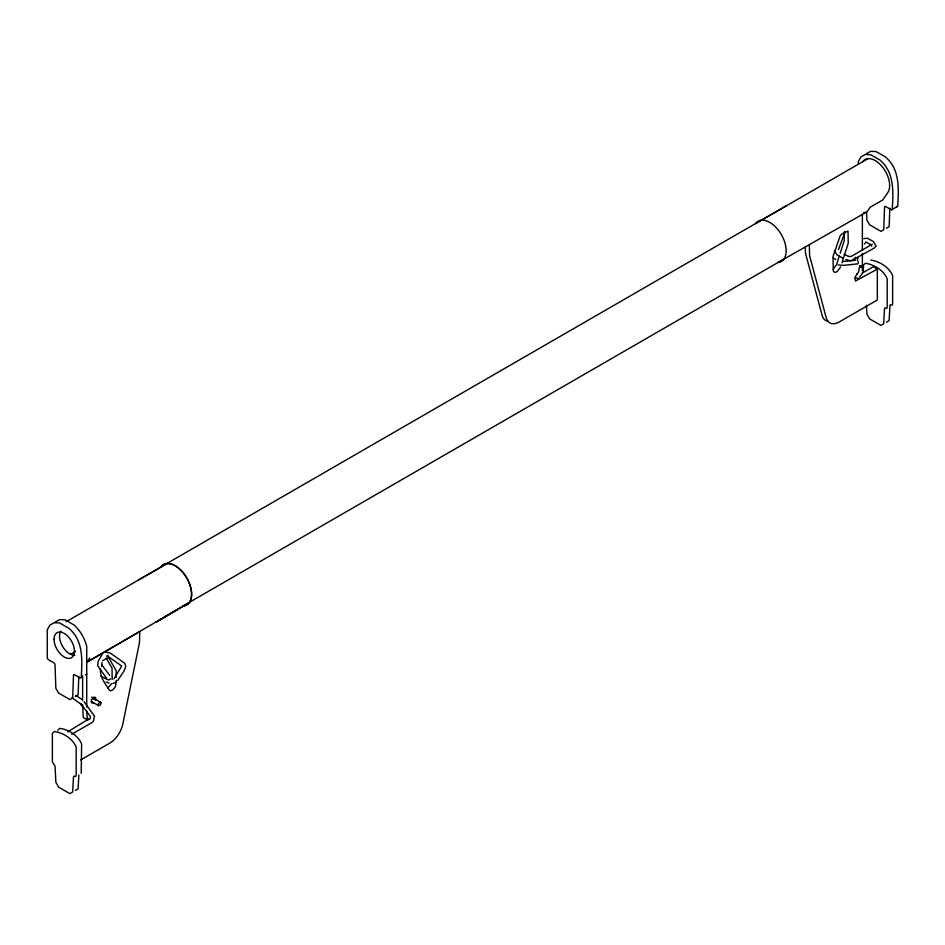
<?xml version="1.0" encoding="UTF-8"?>
<svg xmlns="http://www.w3.org/2000/svg" width="945" height="945" viewBox="0 0 945 945"><rect width="100%" height="100%" fill="white"/><g stroke="black" fill="none" stroke-linecap="round" stroke-linejoin="round"><path stroke-width="1.42" d="M94.205 716.7L93.59 720.905L92.161 722.441L71.749 734.218M100.465 668.623C99.508 676.927 105.686 684.44 109.856 690.771L111.923 690.393L114.061 688.621L115.656 685.964L116.247 680.294M112.16 679.384L112.042 668.221L106.36 658.24M116.247 677.4L116.117 670.584L108.947 658.063L107.269 658.015L102.497 660.756M857.67 260.288L857.682 257.465M78.789 676.396L78.128 694.882L75.387 696.465M889.824 208.16L889.174 226.646L886.434 228.229M78.86 775.042L78.081 788.851L75.34 790.504M889.977 305.424L889.115 320.615L886.375 322.269M101.647 666.213L101.965 662.504M858.296 261.446L858.025 263.82L843.424 265.368L838.061 264.978M838.451 249.645L844.877 232.316M859.714 265.947L860.198 267.057L862.631 267.553L863.659 266.762L861.852 265.769L859.714 265.947L858.497 272.29L856.808 274.239M91.63 697.115L101.115 702.596L100.43 704.864L98.67 705.702L91.76 701.71M839.243 256.178L836.549 264.565L833.077 269.325M840.14 253.378L844.168 240.798L844.535 231.43M841.983 262.722L848.256 243.148L848.008 231.064L841.818 233.923L840.129 235.919L832.958 256.721L833.419 271.569L835.014 272.384L837.152 271.688L840.637 266.915M90.519 717.42L89.539 719.31L87.33 719.877L83.254 717.515L82.628 704.663M121.574 666.284L113.873 678.888M81.211 773.341L81.613 743.939C78.175 735.446 68.56 729.587 59.878 728.359L57.799 730.201M111.581 683.613L107.848 688.031M117.688 680.518L124.114 670.926L125.768 666.485L124.669 663.213L110.459 653.172L105.911 652.074M86.845 662.161L89.763 657.956M102.036 654.637L98.126 661.311L97.737 665.8L106.49 678.12M853.453 259.875L855.568 257.264M864.391 244.058L865.785 242.381M859.418 277.18L862.301 273.861M872.294 244.2L851.291 256.402L848.893 256.485L844.027 254.453M89.503 718.543L67.662 731.867M856.997 273.979L854.882 277.523L855.497 281.019L877.338 269.124L877.338 299.99L839.384 321.902A19.243 11.116 -60 0 1 826.249 317.839L809.617 255.8L809.298 245.003M138.95 579.698L161.016 567.059A23.235 13.419 60 0 1 186.862 578.057A23.235 13.419 60 0 1 183.46 605.934L86.645 662.48M183.46 605.934L155.972 622.259L189.472 602.461M786.382 205.762L160.863 566.976A23.235 13.419 60 0 1 186.708 577.962A23.235 13.419 60 0 1 183.306 605.851L783.984 259.048M868.018 158.618L755.527 223.646A23.235 13.419 60 0 1 781.373 234.643A23.235 13.419 60 0 1 777.971 262.521L865.797 212.471M66.233 621.68L167.029 563.586M70.686 654.164L75.694 651.27M87.98 661.441L139.789 631.532L139.458 642.706L122.838 723.953A19.243 11.116 -60 0 1 109.691 743.195L80.597 759.981M891.631 209.778L897.573 206.353M862.159 273.164L873.251 266.762L877.338 269.124M866.423 153.704L870.664 151.354L876.05 151.554L885.311 156.87C899.9 168.907 898.766 188.622 897.75 205.667A1.925 1.11 60 0 1 896.392 206.459M55.377 621.94L59.629 619.589L65.016 619.802L74.277 625.117C80.349 630.858 84.601 638.241 86.716 646.321L86.716 707.014M106.478 656.184L108.061 655.322M110.612 678.935L108.391 680.01L100.961 676.254M112.927 683.554L116.4 682.089M855.875 260.206L842.739 261.552M863.742 238.66L867.38 238.187L873.31 241.518L876.145 245.901L874.16 248.098L852.295 260.241L850.583 260.796L845.822 259.521M870.9 260.123C879.594 261.34 889.21 267.211 892.635 275.704L892.635 304.184L892.245 305.093L890.426 304.739M855.225 277.759L858.119 278.432M106.112 681.912L109.1 683.14M101.115 702.596L99.78 702.04L98.268 703.954L98.67 705.702M833.691 258.292L835.841 259.45M81.282 705.631L83.089 706.612M866.033 242.05L870.794 244.72L871.81 246.232M842.668 258.056L836.857 254.725L834.329 250.614M92.575 698.449L94.618 699.631M91.488 701.674L93.531 702.856L91.417 702.678L91.405 699.867L93.508 697.233L95.634 697.41L95.634 700.221M75.86 695.437L81.908 699.442M71.891 697.623L81.66 704.769L80.549 703.458L90.543 716.582M108.108 656.409L121.657 665.989M109.691 675.332L101.564 664.595M84.022 701.627L94.689 716.44M87.33 719.877L86.716 711.349M866.447 305.259L866.919 314.083L869.66 318.902L880.929 325.411L883.669 323.757L884.532 308.566L884.981 307.881L886.8 308.235L887.201 307.326L887.201 278.846C883.764 270.353 874.149 264.482 865.466 263.265L863.387 265.096L863.387 272.219M866.589 211.692L866.872 220.055L869.613 224.804L880.988 231.371L883.729 229.789L884.532 207.038A1.925 1.11 60 0 1 885.843 206.648L890.946 209.601A1.925 1.11 60 0 0 892.304 208.81C893.32 191.764 894.454 172.049 879.866 160.012L870.723 154.744L865.218 154.496L860.978 156.846L858.284 161.583L858.284 164.489M862.372 214.361L862.372 250.519M862.372 253.414L862.372 270.766M805.211 246.716L805.542 253.437L822.162 315.488A19.243 11.116 -60 0 0 828.269 321.347M82.628 675.734L82.628 700.316M86.716 673.915A1.925 1.11 60 0 1 85.357 674.695M74.809 655.239A14.435 8.328 60 0 1 62.488 646.262A14.435 8.328 60 0 1 60.87 631.095M862.75 161.654A20.4 11.777 60 0 1 882.417 166.934A20.4 11.777 60 0 1 887.745 192.709L882.689 199.997L870.168 207.227L867.25 211.432A7.406 4.276 60 0 1 863.801 212.353M73.497 675.273L72.694 698.024L69.954 699.607L58.566 693.039L55.826 688.291L55.023 664.607A1.925 1.11 60 0 0 53.711 662.717L48.608 659.764A1.925 1.11 60 0 1 47.25 657.413L47.25 629.819L49.943 625.082L54.184 622.731L59.57 622.944L68.831 628.26C83.42 640.285 82.286 660.012 81.27 677.057A1.925 1.11 60 0 1 79.912 677.837L74.809 674.895A1.925 1.11 60 0 0 73.497 675.273M73.497 776.802L72.635 791.993L69.895 793.646L58.625 787.138L55.885 782.33L55.023 766.135L52.365 761.835L52.365 733.344L54.432 731.501C63.126 732.729 72.73 738.588 76.167 747.082L76.167 775.573L75.765 776.483L73.946 776.117L73.497 776.802M54.054 639.34A14.435 8.328 60 0 0 69.363 658.381A14.435 8.328 60 0 0 69.363 637.97A14.435 8.328 60 0 0 54.054 639.34"/></g></svg>
